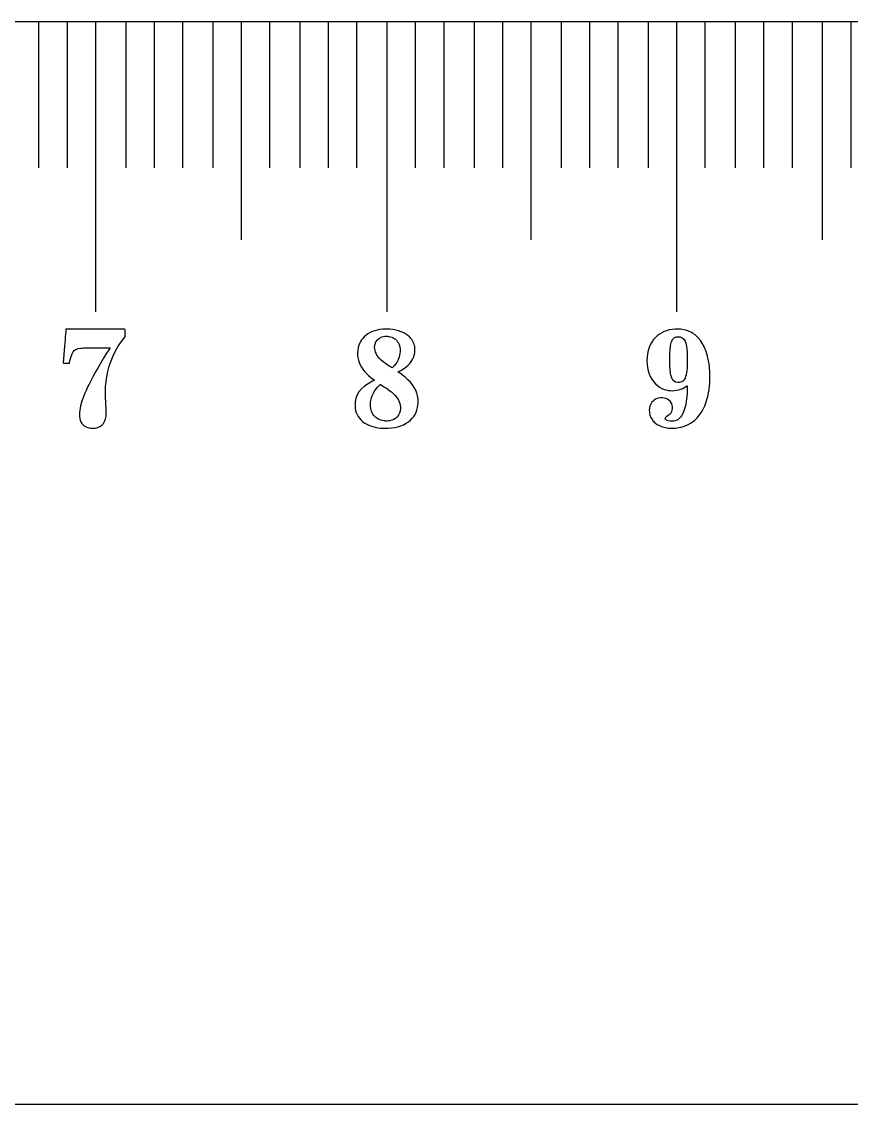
# Model space of a CAD drawing. Extents: x 0.09 to 7.29, y 6.89 to 11.9.
# Drawn here: x 2.792 to 3.917, y 6.888 to 8.356 of the extents above; entities that cross this region are included whole.
import ezdxf

# ---------------------------------------------------------------- set-up
doc = ezdxf.new("R2010")
doc.units = 0
doc.layers.add('Laag_1', color=7, linetype='CONTINUOUS')

msp = doc.modelspace()

# ---------------------------------------------------------------- linework, layer by layer
at = {"layer": 'Laag_1', "color": 1}
msp.add_lwpolyline([(0.137995, 6.888429), (0.137995, 8.355581), (7.291333, 8.355581), (7.291333, 6.888429)], close=True, dxfattribs=at)
at = {"layer": 'Laag_1', "color": 7}
for points in [[(2.815059, 8.355207), (2.815059, 8.157598)], [(2.853554, 8.355207), (2.853554, 8.157598)], [(2.89205, 8.355207), (2.89205, 7.962556)], [(2.933111, 8.355207), (2.933111, 8.157598)], [(2.971606, 8.355207), (2.971606, 8.157598)], [(3.010101, 8.355207), (3.010101, 8.157598)], [(3.051163, 8.355207), (3.051163, 8.157598)], [(3.089658, 8.355207), (3.089658, 8.060077)], [(3.128153, 8.355207), (3.128153, 8.157598)], [(3.169214, 8.355207), (3.169214, 8.157598)], [(3.207709, 8.355207), (3.207709, 8.157598)], [(3.246204, 8.355207), (3.246204, 8.157598)], [(3.287266, 8.355207), (3.287266, 7.962556)], [(3.325761, 8.355207), (3.325761, 8.157598)], [(3.364256, 8.355207), (3.364256, 8.157598)], [(3.405318, 8.355207), (3.405318, 8.157598)], [(3.443813, 8.355207), (3.443813, 8.157598)], [(3.482308, 8.355207), (3.482308, 8.060077)], [(3.52337, 8.355207), (3.52337, 8.157598)], [(3.561864, 8.355207), (3.561864, 8.157598)], [(3.60036, 8.355207), (3.60036, 8.157598)], [(3.641422, 8.355207), (3.641422, 8.157598)], [(3.679916, 8.355207), (3.679916, 7.962556)], [(3.718411, 8.355207), (3.718411, 8.157598)], [(3.759473, 8.355207), (3.759473, 8.157598)], [(3.797968, 8.355207), (3.797968, 8.157598)], [(3.836463, 8.355207), (3.836463, 8.157598)], [(3.877524, 8.355207), (3.877524, 8.060077)], [(3.91602, 8.355207), (3.91602, 8.157598)]]:
    msp.add_lwpolyline(points, dxfattribs=at)
at = {"layer": 'Laag_1', "color": 3}
for points in [[(2.852073, 7.93878)], [(3.281533, 7.938819)], [(3.677898, 7.938823)], [(3.290089, 7.929008)], [(3.68474, 7.928408)], [(3.281197, 7.8622)]]:
    msp.add_lwpolyline(points, close=True, dxfattribs=at)
for points in [[(2.931771, 7.928212), (2.932177, 7.928719), (2.932177, 7.933518), (2.932177, 7.938306), (2.931861, 7.938611), (2.931546, 7.938915), (2.891809, 7.938915)], [(2.850147, 7.916011), (2.848209, 7.893389), (2.848535, 7.893051), (2.848851, 7.892724), (2.852805, 7.892724), (2.856749, 7.892724), (2.856895, 7.89349)], [(2.892666, 7.91342), (2.911909, 7.913465), (2.911492, 7.912812)], [(3.268997, 7.870823), (3.270544, 7.869713), (3.267763, 7.8683)], [(3.693825, 7.861871), (3.694242, 7.862209), (3.694242, 7.858726)]]:
    msp.add_lwpolyline(points, dxfattribs=at)
for points in [[(2.852073, 7.93878), (2.852073, 7.938701), (2.851206, 7.928449), (2.850147, 7.916011)], [(2.891809, 7.938915), (2.860095, 7.938915), (2.852073, 7.938881), (2.852073, 7.93878)], [(3.281533, 7.938819), (3.271138, 7.93799), (3.262729, 7.93448), (3.256438, 7.928346)], [(3.291176, 7.938831), (3.289281, 7.938954), (3.283237, 7.938954), (3.281533, 7.938819)], [(3.318301, 7.927954), (3.311965, 7.934289), (3.302625, 7.938034), (3.291176, 7.938831)], [(3.677898, 7.938823), (3.666987, 7.938203), (3.658206, 7.934518), (3.651409, 7.927687)], [(3.705007, 7.931001), (3.697793, 7.936806), (3.688696, 7.939432), (3.677898, 7.938823)], [(2.907447, 7.874192), (2.910805, 7.894155), (2.918905, 7.912169), (2.931771, 7.928212)], [(3.256438, 7.928346), (3.253758, 7.925745), (3.251908, 7.923233), (3.250406, 7.920161)], [(3.272204, 7.921618), (3.274435, 7.925958), (3.278876, 7.928671), (3.284583, 7.929176)], [(3.284583, 7.929176), (3.286041, 7.929311), (3.288743, 7.929221), (3.290089, 7.929008)], [(3.290089, 7.929008), (3.295404, 7.928144), (3.299676, 7.925274), (3.302434, 7.920699)], [(3.325163, 7.913612), (3.324569, 7.919219), (3.322315, 7.923951), (3.318301, 7.927954)], [(3.651409, 7.927687), (3.643677, 7.919921), (3.639833, 7.909382), (3.639833, 7.896002)], [(3.672161, 7.918478), (3.673333, 7.92426), (3.675621, 7.92727), (3.679589, 7.928296)], [(3.679589, 7.928296), (3.681043, 7.928679), (3.683128, 7.928713), (3.68474, 7.928408)], [(3.68474, 7.928408), (3.688911, 7.927597), (3.691526, 7.924396), (3.692833, 7.918512)], [(3.724383, 7.889014), (3.722275, 7.908097), (3.715647, 7.922446), (3.705007, 7.931001)], [(2.856895, 7.89349), (2.858033, 7.89954), (2.85996, 7.905308), (2.861818, 7.908159)], [(2.861818, 7.908159), (2.863689, 7.911043), (2.866528, 7.91244), (2.872105, 7.913206)], [(2.872105, 7.913206), (2.873254, 7.913352), (2.875856, 7.913386), (2.892666, 7.91342)], [(2.911492, 7.912812), (2.899989, 7.894876), (2.890052, 7.877707), (2.88345, 7.86439)], [(3.250406, 7.920161), (3.246571, 7.912312), (3.246335, 7.902276), (3.249766, 7.893586)], [(3.271565, 7.908331), (3.270051, 7.912951), (3.270286, 7.917873), (3.272204, 7.921618)], [(3.288541, 7.889998), (3.278988, 7.896333), (3.273594, 7.902153), (3.271565, 7.908331)], [(3.305159, 7.908555), (3.304867, 7.901502), (3.302322, 7.895447), (3.297074, 7.889325)], [(3.302434, 7.920699), (3.304363, 7.917492), (3.305338, 7.91313), (3.305159, 7.908555)], [(3.324984, 7.906761), (3.32523, 7.908398), (3.325331, 7.912009), (3.325163, 7.913612)], [(3.670752, 7.89758), (3.670752, 7.907623), (3.671146, 7.913518), (3.672161, 7.918478)], [(3.692833, 7.918512), (3.693735, 7.914409), (3.694152, 7.910058), (3.694377, 7.902269)], [(3.249766, 7.893586), (3.253029, 7.885333), (3.259511, 7.877674), (3.268997, 7.870823)], [(3.309846, 7.885311), (3.318884, 7.891242), (3.323649, 7.898004), (3.324984, 7.906761)], [(3.639833, 7.896002), (3.639833, 7.882961), (3.643711, 7.872557), (3.651454, 7.864836)], [(3.672149, 7.876818), (3.671135, 7.881867), (3.670752, 7.887593), (3.670752, 7.89758)], [(3.694377, 7.902269), (3.694513, 7.897445), (3.6944, 7.890299), (3.694129, 7.886477)], [(3.294271, 7.886465), (3.294103, 7.886465), (3.290885, 7.88845), (3.288541, 7.889998)], [(3.297074, 7.889325), (3.296189, 7.888282), (3.294406, 7.886465), (3.294271, 7.886465)], [(3.302176, 7.880971), (3.302165, 7.881005), (3.30286, 7.881375), (3.303713, 7.881801)], [(3.30415, 7.879625), (3.303062, 7.880332), (3.302176, 7.880937), (3.302176, 7.880971)], [(3.303713, 7.881801), (3.30572, 7.882799), (3.30803, 7.884122), (3.309846, 7.885311)], [(3.31201, 7.873783), (3.309812, 7.875611), (3.306493, 7.878078), (3.30415, 7.879625)], [(3.694129, 7.886477), (3.693385, 7.87613), (3.691819, 7.871046), (3.68855, 7.86842)], [(3.725059, 7.874755), (3.725059, 7.881664), (3.724958, 7.883907), (3.724383, 7.889014)], [(2.88345, 7.86439), (2.877603, 7.852584), (2.873885, 7.843165), (2.871924, 7.835155)], [(2.905904, 7.860898), (2.906287, 7.866114), (2.906737, 7.86999), (2.907447, 7.874192)], [(3.267763, 7.8683), (3.250865, 7.859677), (3.243577, 7.849507), (3.244003, 7.835177)], [(3.276532, 7.862391), (3.277956, 7.863916), (3.278091, 7.864028), (3.278315, 7.863916)], [(3.329424, 7.844248), (3.328247, 7.855472), (3.322741, 7.864802), (3.31201, 7.873783)], [(3.651454, 7.864836), (3.655039, 7.861263), (3.658781, 7.858907), (3.663357, 7.857329)], [(3.681866, 7.866504), (3.676512, 7.866729), (3.673547, 7.869874), (3.672149, 7.876818)], [(3.68855, 7.86842), (3.686735, 7.866966), (3.684695, 7.86638), (3.681866, 7.866504)], [(3.724608, 7.8623), (3.725003, 7.866605), (3.72507, 7.868409), (3.725059, 7.874755)], [(2.905904, 7.843605), (2.905712, 7.846692), (2.905712, 7.858318), (2.905904, 7.860898)], [(3.266339, 7.84639), (3.268111, 7.851772), (3.271239, 7.856695), (3.276532, 7.862391)], [(3.278315, 7.863916), (3.278449, 7.863837), (3.27975, 7.863075), (3.281197, 7.8622)], [(3.281197, 7.8622), (3.288765, 7.85767), (3.294809, 7.85305), (3.298554, 7.848902)], [(3.663357, 7.857329), (3.670335, 7.854917), (3.678676, 7.854928), (3.685507, 7.857351)], [(3.685507, 7.857351), (3.687941, 7.858219), (3.691954, 7.860406), (3.693825, 7.861871)], [(3.694242, 7.858726), (3.694242, 7.841684), (3.691683, 7.829138), (3.686701, 7.821654)], [(3.714441, 7.827853), (3.719964, 7.837028), (3.723368, 7.848571), (3.724608, 7.8623)], [(2.871924, 7.835155), (2.870764, 7.830469), (2.870325, 7.827179), (2.870325, 7.823371)], [(2.906321, 7.836901), (2.906174, 7.839324), (2.905983, 7.842332), (2.905904, 7.843605)], [(2.906422, 7.821039), (2.906918, 7.82461), (2.906895, 7.827652), (2.906321, 7.836901)], [(3.244003, 7.835177), (3.244261, 7.826341), (3.247658, 7.819243), (3.254173, 7.813906)], [(3.264926, 7.834033), (3.264848, 7.834863), (3.264814, 7.836264), (3.264859, 7.837789)], [(3.264859, 7.837789), (3.264949, 7.841176), (3.265296, 7.843239), (3.266339, 7.84639)], [(3.298554, 7.848902), (3.303477, 7.843463), (3.305843, 7.837588), (3.305608, 7.831353)], [(3.316451, 7.813457), (3.324019, 7.819153), (3.328236, 7.826509), (3.329368, 7.835951)], [(3.329368, 7.835951), (3.329592, 7.837879), (3.329626, 7.84232), (3.329424, 7.844248)], [(3.655614, 7.845279), (3.649752, 7.844062), (3.645323, 7.840015), (3.6437, 7.834436)], [(3.665465, 7.844885), (3.662636, 7.845809), (3.658894, 7.845967), (3.655614, 7.845279)], [(3.674381, 7.831314), (3.674889, 7.83775), (3.671507, 7.842878), (3.665465, 7.844885)], [(2.870325, 7.823371), (2.870325, 7.819158), (2.870933, 7.816138), (2.872364, 7.813266)], [(2.888114, 7.804625), (2.898772, 7.804625), (2.904912, 7.810134), (2.906422, 7.821039)], [(3.272372, 7.819108), (3.268122, 7.822685), (3.265554, 7.827832), (3.264926, 7.834033)], [(3.305608, 7.831353), (3.305428, 7.82661), (3.303914, 7.82291), (3.300898, 7.819837)], [(3.642989, 7.829544), (3.642809, 7.82428), (3.644128, 7.819884), (3.647104, 7.81586)], [(3.6437, 7.834436), (3.643237, 7.832846), (3.643057, 7.831595), (3.642989, 7.829544)], [(3.664597, 7.818126), (3.664597, 7.819163), (3.665657, 7.820256), (3.6687, 7.822319)], [(3.6687, 7.822319), (3.669636, 7.82295), (3.670774, 7.823818), (3.671225, 7.824246)], [(3.671225, 7.824246), (3.673096, 7.826016), (3.674156, 7.828405), (3.674381, 7.831314)], [(3.686701, 7.821654), (3.682959, 7.81604), (3.677977, 7.813527), (3.671608, 7.814045)], [(3.680603, 7.80505), (3.695166, 7.806888), (3.706404, 7.814462), (3.714441, 7.827853)], [(2.872364, 7.813266), (2.87518, 7.807587), (2.880588, 7.804625), (2.888114, 7.804625)], [(3.254173, 7.813906), (3.260452, 7.808759), (3.268526, 7.80581), (3.278842, 7.80489)], [(3.283877, 7.814466), (3.279268, 7.814948), (3.275556, 7.81644), (3.272372, 7.819108)], [(3.29084, 7.814691), (3.289192, 7.814388), (3.285671, 7.814287), (3.283877, 7.814466)], [(3.283888, 7.804644), (3.297343, 7.804352), (3.308276, 7.807301), (3.316451, 7.813457)], [(3.300898, 7.819837), (3.298229, 7.817101), (3.294921, 7.815408), (3.29084, 7.814691)], [(3.647104, 7.81586), (3.647915, 7.814755), (3.649955, 7.81267), (3.65124, 7.811633)], [(3.65124, 7.811633), (3.654475, 7.809007), (3.658522, 7.807012), (3.66285, 7.805896)], [(3.66285, 7.805896), (3.668069, 7.804566), (3.674393, 7.804261), (3.680603, 7.80505)], [(3.671608, 7.814045), (3.667303, 7.814395), (3.664609, 7.815961), (3.664597, 7.818126)], [(3.278842, 7.80489), (3.279918, 7.804801), (3.282195, 7.804688), (3.283888, 7.804644)]]:
    msp.add_open_spline(points, degree=3, dxfattribs=at)

doc.saveas('drawing.dxf')
